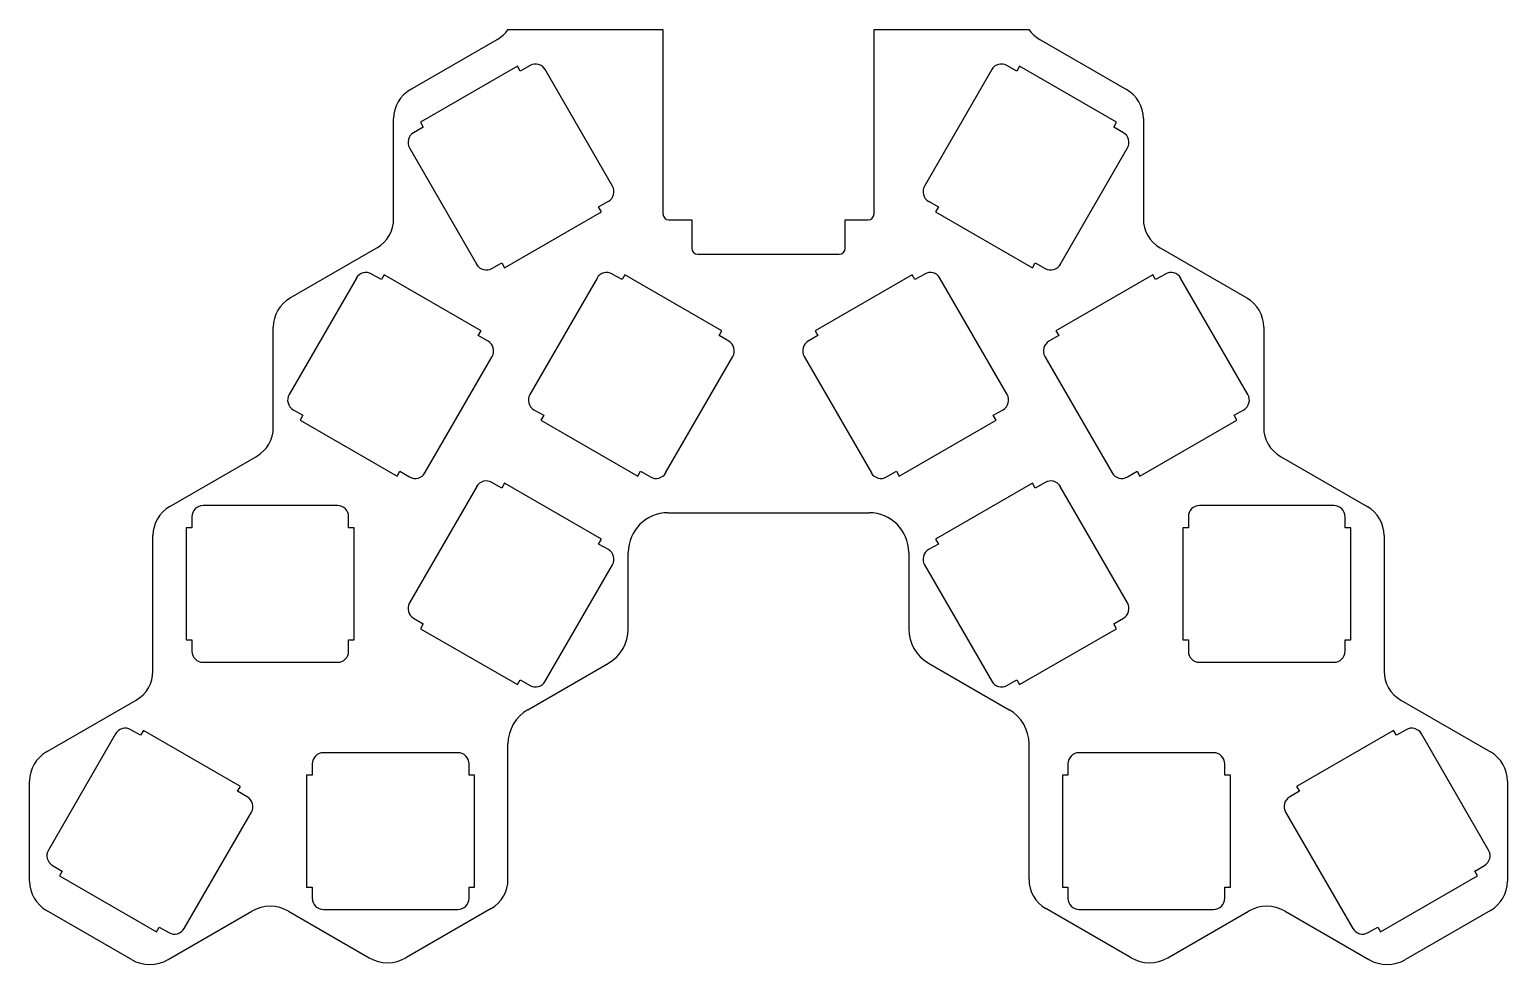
# Model space of a CAD drawing. Header units: millimetres. Extents: x 188 to 320, y -161 to -77.
import ezdxf

# ---------------------------------------------------------------- set-up
doc = ezdxf.new("R2010")
doc.units = ezdxf.units.MM

msp = doc.modelspace()

# ---------------------------------------------------------------- linework, layer by layer
for p, q in [((230.73, -77.48), (244.57, -77.48)), ((244.57, -77.48), (244.57, -93.95)), ((263.43, -77.48), (277.27, -77.48)), ((263.43, -93.95), (263.43, -77.48)), ((222.02, -82.84), (229.77, -78.37)), ((278.23, -78.37), (285.98, -82.84)), ((231.58, -80.76), (222.92, -85.76)), ((231.83, -81.2), (231.58, -80.76)), ((232.7, -80.7), (231.83, -81.2)), ((240.06, -91.46), (234.06, -81.06)), ((273.94, -81.06), (267.94, -91.46)), ((276.17, -81.2), (275.3, -80.7)), ((276.42, -80.76), (276.17, -81.2)), ((285.08, -85.76), (276.42, -80.76)), ((220.52, -94.39), (220.52, -85.44)), ((222.92, -85.76), (223.17, -86.2)), ((284.83, -86.2), (285.08, -85.76)), ((287.48, -85.44), (287.48, -94.39)), ((223.17, -86.2), (222.3, -86.7)), ((285.7, -86.7), (284.83, -86.2)), ((221.94, -88.06), (227.94, -98.46)), ((280.06, -98.46), (286.06, -88.06)), ((238.83, -93.32), (239.7, -92.82)), ((239.08, -93.76), (238.83, -93.32)), ((268.3, -92.82), (269.17, -93.32)), ((269.17, -93.32), (268.92, -93.76)), ((230.42, -98.76), (239.08, -93.76)), ((245.11, -94.49), (247.15, -94.49)), ((247.15, -94.49), (247.15, -97.01)), ((260.85, -94.49), (262.89, -94.49)), ((260.85, -97.01), (260.85, -94.49)), ((268.92, -93.76), (277.58, -98.76)), ((211.27, -101.46), (219.02, -96.99)), ((247.69, -97.55), (260.31, -97.55)), ((288.98, -96.99), (296.73, -101.46)), ((229.3, -98.82), (230.17, -98.32)), ((230.17, -98.32), (230.42, -98.76)), ((277.58, -98.76), (277.83, -98.32)), ((277.83, -98.32), (278.7, -98.82)), ((217.19, -99.68), (211.19, -110.08)), ((219.42, -99.82), (218.55, -99.32)), ((219.67, -99.38), (219.42, -99.82)), ((228.33, -104.38), (219.67, -99.38)), ((238.69, -99.68), (232.69, -110.08)), ((240.92, -99.82), (240.05, -99.32)), ((241.17, -99.38), (240.92, -99.82)), ((249.83, -104.38), (241.17, -99.38)), ((266.83, -99.38), (258.17, -104.38)), ((267.08, -99.82), (266.83, -99.38)), ((267.95, -99.32), (267.08, -99.82)), ((275.31, -110.08), (269.31, -99.68)), ((288.33, -99.38), (279.67, -104.38)), ((288.58, -99.82), (288.33, -99.38)), ((289.45, -99.32), (288.58, -99.82)), ((296.81, -110.08), (290.81, -99.68)), ((209.77, -113.01), (209.77, -104.06)), ((298.23, -104.06), (298.23, -113.01)), ((228.08, -104.82), (228.33, -104.38)), ((228.95, -105.32), (228.08, -104.82)), ((249.58, -104.82), (249.83, -104.38)), ((250.45, -105.32), (249.58, -104.82)), ((258.42, -104.82), (257.55, -105.32)), ((258.17, -104.38), (258.42, -104.82)), ((279.92, -104.82), (279.05, -105.32)), ((279.67, -104.38), (279.92, -104.82)), ((223.31, -117.08), (229.31, -106.68)), ((244.81, -117.08), (250.81, -106.68)), ((257.19, -106.68), (263.19, -117.08)), ((278.69, -106.68), (284.69, -117.08)), ((211.55, -111.44), (212.42, -111.94)), ((212.42, -111.94), (212.17, -112.38)), ((233.05, -111.44), (233.92, -111.94)), ((233.92, -111.94), (233.67, -112.38)), ((274.08, -111.94), (274.95, -111.44)), ((274.33, -112.38), (274.08, -111.94)), ((295.58, -111.94), (296.45, -111.44)), ((295.83, -112.38), (295.58, -111.94)), ((212.17, -112.38), (220.83, -117.38)), ((233.67, -112.38), (242.33, -117.38)), ((265.67, -117.38), (274.33, -112.38)), ((287.17, -117.38), (295.83, -112.38)), ((200.52, -120.08), (208.27, -115.61)), ((299.73, -115.61), (307.48, -120.08)), ((220.83, -117.38), (221.08, -116.94)), ((221.08, -116.94), (221.95, -117.44)), ((242.33, -117.38), (242.58, -116.94)), ((242.58, -116.94), (243.45, -117.44)), ((264.55, -117.44), (265.42, -116.94)), ((265.42, -116.94), (265.67, -117.38)), ((286.05, -117.44), (286.92, -116.94)), ((286.92, -116.94), (287.17, -117.38)), ((227.94, -118.3), (221.94, -128.7)), ((230.17, -118.44), (229.3, -117.94)), ((230.42, -118), (230.17, -118.44)), ((239.08, -123), (230.42, -118)), ((277.58, -118), (268.92, -123)), ((277.83, -118.44), (277.58, -118)), ((278.7, -117.94), (277.83, -118.44)), ((286.06, -128.7), (280.06, -118.3)), ((215.5, -120), (203.5, -120)), ((304.5, -120), (292.5, -120)), ((202.5, -121), (202.5, -122)), ((216.5, -122), (216.5, -121)), ((245.02, -120.64), (262.98, -120.64)), ((291.5, -121), (291.5, -122)), ((305.5, -122), (305.5, -121)), ((199.02, -134.78), (199.02, -122.68)), ((202.5, -122), (202, -122)), ((202, -122), (202, -132)), ((217, -122), (216.5, -122)), ((217, -132), (217, -122)), ((291.5, -122), (291, -122)), ((291, -122), (291, -132)), ((306, -122), (305.5, -122)), ((306, -132), (306, -122)), ((308.98, -122.68), (308.98, -134.78)), ((238.83, -123.44), (239.08, -123)), ((239.7, -123.94), (238.83, -123.44)), ((269.17, -123.44), (268.3, -123.94)), ((268.92, -123), (269.17, -123.44)), ((234.06, -135.7), (240.06, -125.3)), ((241.48, -131.01), (241.48, -124.18)), ((266.52, -124.18), (266.52, -131.01)), ((267.94, -125.3), (273.94, -135.7)), ((222.3, -130.06), (223.17, -130.56)), ((223.17, -130.56), (222.92, -131)), ((284.83, -130.56), (285.7, -130.06)), ((285.08, -131), (284.83, -130.56)), ((202, -132), (202.5, -132)), ((202.5, -132), (202.5, -133)), ((216.5, -133), (216.5, -132)), ((216.5, -132), (217, -132)), ((222.92, -131), (231.58, -136)), ((276.42, -136), (285.08, -131)), ((291, -132), (291.5, -132)), ((291.5, -132), (291.5, -133)), ((305.5, -133), (305.5, -132)), ((305.5, -132), (306, -132)), ((203.5, -134), (215.5, -134)), ((232.5, -138.24), (239.71, -134.07)), ((268.29, -134.07), (275.5, -138.24)), ((292.5, -134), (304.5, -134)), ((231.58, -136), (231.83, -135.56)), ((231.83, -135.56), (232.7, -136.06)), ((275.3, -136.06), (276.17, -135.56)), ((276.17, -135.56), (276.42, -136)), ((189.5, -142.01), (197.52, -137.38)), ((310.48, -137.38), (318.5, -142.01)), ((195.69, -140.39), (189.69, -150.78)), ((197.92, -140.52), (197.05, -140.02)), ((198.17, -140.09), (197.92, -140.52)), ((206.83, -145.09), (198.17, -140.09)), ((309.83, -140.09), (301.17, -145.09)), ((310.08, -140.52), (309.83, -140.09)), ((310.95, -140.02), (310.08, -140.52)), ((318.31, -150.78), (312.31, -140.39)), ((226.25, -142.08), (214.25, -142.08)), ((230.73, -153.4), (230.73, -141.3)), ((277.27, -153.4), (277.27, -141.3)), ((293.75, -142.08), (281.75, -142.08)), ((213.25, -143.08), (213.25, -144.08)), ((227.25, -144.08), (227.25, -143.08)), ((280.75, -143.08), (280.75, -144.08)), ((294.75, -144.08), (294.75, -143.08)), ((188, -153.56), (188, -144.61)), ((206.58, -145.52), (206.83, -145.09)), ((213.25, -144.08), (212.75, -144.08)), ((212.75, -144.08), (212.75, -154.08)), ((227.75, -144.08), (227.25, -144.08)), ((227.75, -154.08), (227.75, -144.08)), ((280.75, -144.08), (280.25, -144.08)), ((280.25, -144.08), (280.25, -154.08)), ((295.25, -144.08), (294.75, -144.08)), ((295.25, -154.08), (295.25, -144.08)), ((301.17, -145.09), (301.42, -145.52)), ((320, -144.61), (320, -153.56)), ((207.45, -146.02), (206.58, -145.52)), ((301.42, -145.52), (300.55, -146.02)), ((201.81, -157.78), (207.81, -147.39)), ((300.19, -147.39), (306.19, -157.78)), ((190.05, -152.15), (190.92, -152.65)), ((190.92, -152.65), (190.67, -153.08)), ((190.67, -153.08), (199.33, -158.08)), ((308.67, -158.08), (317.33, -153.08)), ((317.08, -152.65), (317.95, -152.15)), ((317.33, -153.08), (317.08, -152.65)), ((212.75, -154.08), (213.25, -154.08)), ((213.25, -154.08), (213.25, -155.08)), ((227.25, -155.08), (227.25, -154.08)), ((227.25, -154.08), (227.75, -154.08)), ((280.25, -154.08), (280.75, -154.08)), ((280.75, -154.08), (280.75, -155.08)), ((294.75, -155.08), (294.75, -154.08)), ((294.75, -154.08), (295.25, -154.08)), ((197.11, -160.55), (189.5, -156.16)), ((200.39, -160.55), (207.86, -156.23)), ((211.14, -156.23), (218.34, -160.4)), ((214.25, -156.08), (226.25, -156.08)), ((229.23, -156), (221.62, -160.4)), ((286.38, -160.4), (278.77, -156)), ((281.75, -156.08), (293.75, -156.08)), ((289.66, -160.4), (296.86, -156.23)), ((300.14, -156.23), (307.61, -160.55)), ((318.5, -156.16), (310.89, -160.55)), ((199.33, -158.08), (199.58, -157.65)), ((199.58, -157.65), (200.45, -158.15)), ((307.55, -158.15), (308.42, -157.65)), ((308.42, -157.65), (308.67, -158.08))]:
    msp.add_line(p, q)
for centre, radius, start, end in [((228.27, -75.77), 3, 300.0006, 325.2232), ((279.73, -75.77), 3, 214.7768, 239.9994), ((233.2, -81.56), 1, 30, 120), ((274.8, -81.56), 1, 60, 150), ((223.52, -85.44), 3, 120.0006, 180), ((284.48, -85.44), 3, 0, 59.9994), ((222.8, -87.56), 1, 120, 210), ((285.2, -87.56), 1, 330, 60), ((239.2, -91.96), 1, 300, 30), ((268.8, -91.96), 1, 150, 240), ((217.52, -94.39), 3, 300.0006, 0), ((245.11, -93.95), 0.54, 180, 270), ((262.89, -93.95), 0.54, 270, 0), ((290.48, -94.39), 3, 180, 239.9994), ((247.69, -97.01), 0.54, 180, 270), ((260.31, -97.01), 0.54, 270, 0), ((228.8, -97.96), 1, 210, 300), ((279.2, -97.96), 1, 240, 330), ((218.05, -100.18), 1, 60, 150), ((239.55, -100.18), 1, 60, 150), ((268.45, -100.18), 1, 30, 120), ((289.95, -100.18), 1, 30, 120), ((212.77, -104.06), 3, 120.0006, 180), ((295.23, -104.06), 3, 0, 59.9994), ((228.45, -106.18), 1, 330, 60), ((249.95, -106.18), 1, 330, 60), ((258.05, -106.18), 1, 120, 210), ((279.55, -106.18), 1, 120, 210), ((212.05, -110.58), 1, 150, 240), ((233.55, -110.58), 1, 150, 240), ((274.45, -110.58), 1, 300, 30), ((295.95, -110.58), 1, 300, 30), ((206.77, -113.01), 3, 300.0006, 0), ((301.23, -113.01), 3, 180, 239.9994), ((222.45, -116.58), 1, 240, 330), ((243.95, -116.58), 1, 240, 330), ((264.05, -116.58), 1, 210, 300), ((285.55, -116.58), 1, 210, 300), ((228.8, -118.8), 1, 60, 150), ((279.2, -118.8), 1, 30, 120), ((202.02, -122.68), 3, 120.0006, 180), ((203.5, -121), 1, 90, 180), ((215.5, -121), 1, 0, 90), ((292.5, -121), 1, 90, 180), ((304.5, -121), 1, 0, 90), ((305.98, -122.68), 3, 0, 59.9994), ((245.02, -124.18), 3.54, 90, 180), ((262.98, -124.18), 3.54, 0, 90), ((239.2, -124.8), 1, 330, 60), ((268.8, -124.8), 1, 120, 210), ((222.8, -129.2), 1, 150, 240), ((285.2, -129.2), 1, 300, 30), ((237.94, -131.01), 3.54, 300.0006, 0), ((270.06, -131.01), 3.54, 180, 239.9994), ((203.5, -133), 1, 180, 270), ((215.5, -133), 1, 270, 0), ((292.5, -133), 1, 180, 270), ((304.5, -133), 1, 270, 0), ((238.08, -131.24), 3.27, 300.0006035, 300.0006142), ((269.92, -131.24), 3.27, 239.9993858, 239.9993965), ((196.02, -134.78), 3, 300.0006, 0), ((233.2, -135.2), 1, 240, 330), ((274.8, -135.2), 1, 210, 300), ((311.98, -134.78), 3, 180, 239.9994), ((234.27, -141.3), 3.54, 120.0006, 180), ((234.13, -141.07), 3.27, 120.0006035, 120.0006142), ((273.73, -141.3), 3.54, 0, 59.9994), ((273.87, -141.07), 3.27, 59.9993858, 59.9993965), ((196.55, -140.89), 1, 60, 150), ((311.45, -140.89), 1, 30, 120), ((191, -144.61), 3, 120.0006, 180), ((214.25, -143.08), 1, 90, 180), ((226.25, -143.08), 1, 0, 90), ((281.75, -143.08), 1, 90, 180), ((293.75, -143.08), 1, 0, 90), ((317, -144.61), 3, 0, 59.9994), ((206.95, -146.89), 1, 330, 60), ((301.05, -146.89), 1, 120, 210), ((190.55, -151.28), 1, 150, 240), ((317.45, -151.28), 1, 300, 30), ((191, -153.56), 3, 180, 239.9994), ((227.73, -153.4), 3, 300.0006, 0), ((280.27, -153.4), 3, 180, 239.9994), ((317, -153.56), 3, 300.0006, 0), ((214.25, -155.08), 1, 180, 270), ((226.25, -155.08), 1, 270, 0), ((281.75, -155.08), 1, 180, 270), ((293.75, -155.08), 1, 270, 0), ((209.5, -159.07), 3.27, 59.9994, 120.0006), ((298.5, -159.07), 3.27, 59.9994, 120.0006), ((200.95, -157.28), 1, 240, 330), ((307.05, -157.28), 1, 210, 300), ((198.75, -157.72), 3.27, 239.9994, 300.0006), ((219.98, -157.57), 3.27, 239.9994, 300.0006), ((288.02, -157.57), 3.27, 239.9994, 300.0006), ((309.25, -157.72), 3.27, 239.9994, 300.0006)]:
    msp.add_arc(centre, radius, start, end)

doc.saveas('drawing.dxf')
